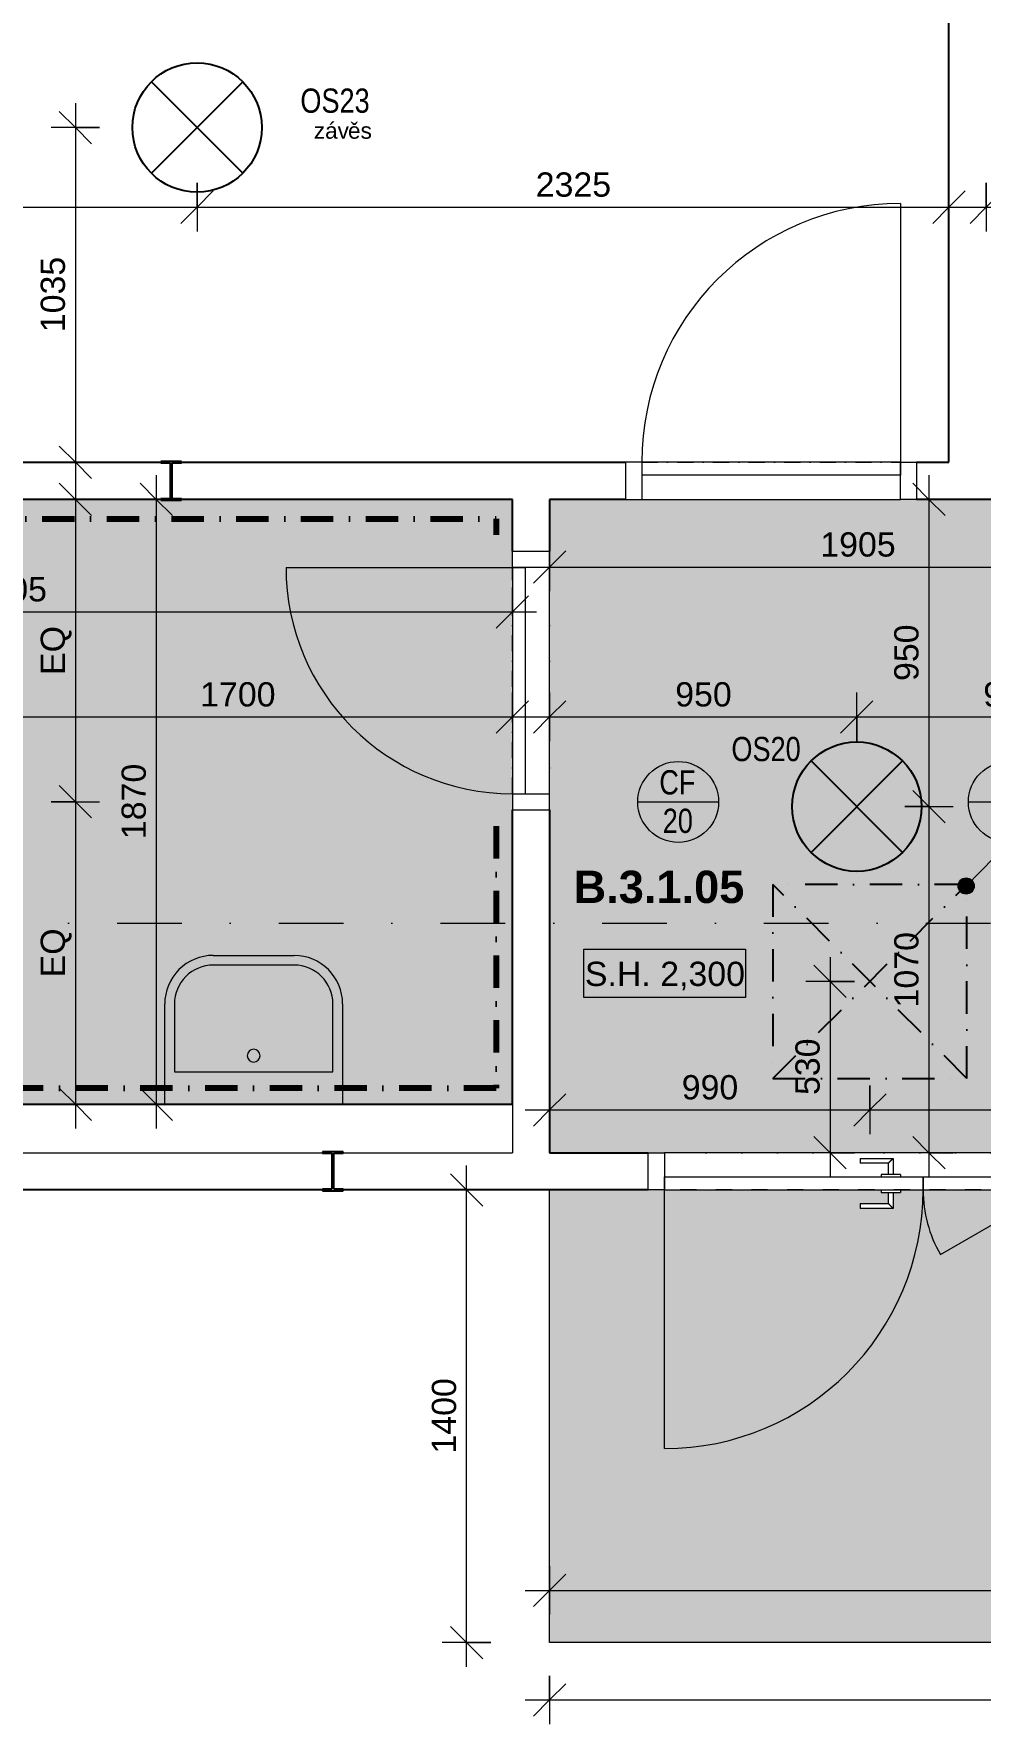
# Model space of a CAD drawing. Header units: millimetres. Extents: x -8397 to 42027, y -1655 to 57416.
# Drawn here: x -4554 to -1628, y 48326 to 53552 of the extents above; entities that cross this region are included whole.
import ezdxf

# ---------------------------------------------------------------- set-up
doc = ezdxf.new("R2010")
doc.units = ezdxf.units.MM
for name, pattern in [('HA_DashDot_10mm-S3mm', [500, 200, -150, 0, -150]), ('HA_DashDot_2_2mm-S0_6mm', [110, 50, -30, 0, -30]), ('HA_DashDot_4mm-S1mm', [200, 100, -50, 0, -50])]:
    doc.linetypes.add(name, pattern=pattern)
for name, color, linetype, lineweight in [('-UNDERLAY_P-SANR-FIXT-OTLN', 9, 'Continuous', 9), ('A-____-____-DIMS', 9, 'Continuous', 5), ('A-____-____-DIMS-50', 9, 'Continuous', 5), ('A-AREA-____-IDEN', 9, 'Continuous', 9), ('A-CLNG-____-IDEN', 9, 'Continuous', 9), ('A-CLNG-____-OTLN', 9, 'Continuous', 9), ('A-CLNG-____-PATT', 9, 'Continuous', 9), ('A-DOOR-____-MCUT', 9, 'HA_DashDot_2_2mm-S0_6mm', 9), ('A-DOOR-____-OTLN', 9, 'Continuous', 9), ('A-DOOR-FRAM-OTLN', 9, 'Continuous', 9), ('A-FLOR-____-OVHD', 9, 'HA_DashDot_4mm-S1mm', 25), ('A-GENM-____-IDEN', 9, 'Continuous', 9), ('A-GENM-____-OTLN', 9, 'Continuous', 9), ('A-WALL-____-MCUT', 9, 'Continuous', 25), ('E-LITE-EQPM-IDEN', 9, 'Continuous', 9), ('E-LITE-EQPM-OTLN', 9, 'Continuous', 9), ('G-____-____-DIMS', 9, 'Continuous', 5), ('G-____-____-TEXT', 9, 'Continuous', 5), ('I-WALL-____-MCUT', 9, 'Continuous', 25), ('S-COLS-____-MCUT', 9, 'Continuous', 25), ('S-COLS-____-OTLN', 9, 'Continuous', 9), ('S-GRID-____-OTLN', 9, 'Continuous', 5)]:
    doc.layers.add(name, color=color, linetype=linetype, lineweight=lineweight)
doc.styles.add('Arial_1', font='arial.ttf', dxfattribs={"height": 75})
doc.styles.add('Arial_2', font='arial.ttf', dxfattribs={"width": 0.8, "height": 75})
doc.styles.add('Arial_3', font='arial.ttf', dxfattribs={"height": 50})
doc.styles.add('Arial_B', font='arialbd.ttf', dxfattribs={"height": 100})
doc.dimstyles.new('Inner_Dimensions', dxfattribs={"dimscale": 304.8, "dimtxt": 76.519455, "dimasz": 0.328084, "dimexe": 0.246063, "dimexo": 0.0625, "dimgap": 0.032808, "dimtad": 1, "dimdec": 0, "dimzin": 0, "dimdsep": 46, "dimtxsty": 'Arial_1', "dimblk1": 'OBLIQUE', "dimblk2": 'OBLIQUE', "dimsah": 1, "dimcen": 0.09, "dimdle": 0.246063, "dimazin": 0, "dimtfac": 1, "dimtdec": 4, "dimtix": 1, "dimtmove": 0, "dimatfit": 3, "dimfxl": 0.246063, "dimfxlon": 1, "dimtvp": 1, "dimtolj": 1, "dimtzin": 0, "dimlwd": 9, "dimlwe": 9, "dimarcsym": 2})
doc.dimstyles.new('Inner_Dimensions_1', dxfattribs={"dimscale": 304.8, "dimtxt": 76.519455, "dimasz": 0.328084, "dimexe": 0.246063, "dimexo": 0.0625, "dimgap": 0.032808, "dimtad": 1, "dimdec": 0, "dimzin": 0, "dimdsep": 46, "dimtxsty": 'Arial_1', "dimblk1": 'OBLIQUE', "dimblk2": 'OBLIQUE', "dimsah": 1, "dimcen": 0.09, "dimdle": 0.246063, "dimazin": 0, "dimtfac": 1, "dimtdec": 4, "dimtix": 1, "dimtmove": 2, "dimatfit": 3, "dimfxl": 0.246063, "dimfxlon": 1, "dimtvp": 1, "dimtolj": 1, "dimtzin": 0, "dimlwd": 9, "dimlwe": 9, "dimarcsym": 2})

# ---------------------------------------------------------------- blocks, each defined once
blk = doc.blocks.new('ABMV_WashBasin_Generic - 550x460-1960171-DPS_B - 3NP')
at = {"layer": '-UNDERLAY_P-SANR-FIXT-OTLN', "color": 254}
for p, q in [((-150, -75), (400, -75)), ((-150, -385), (-150, -75)), ((400, -75), (400, -385)), ((-120, -175), (-120, -385)), ((370, -175), (-120, -175)), ((370, -385), (370, -175)), ((0, -505), (250, -505)), ((250, -535), (0, -535))]:
    blk.add_line(p, q, dxfattribs=at)
for centre, radius, start, end in [((125, -225), 20, 90, 270), ((125, -225), 20, 270, 90), ((0, -385), 150, 180, 270), ((0, -385), 120, 180, 270), ((250, -385), 150, 270, 0), ((250, -385), 120, 270, 0)]:
    blk.add_arc(centre, radius, start, end, dxfattribs=at)
blk = doc.blocks.new('HA_DR_Single_Swing_Solid - In_BJ_800x2100-2124336-DPS_B - 3NP')
at = {"layer": 'A-DOOR-____-MCUT'}
for p, q in [((-400, 57.5), (400, 57.5)), ((-400, -57.5), (400, -57.5))]:
    blk.add_line(p, q, dxfattribs=at)
at = {"layer": 'A-DOOR-____-OTLN', "lineweight": 5}
blk.add_line((400, 857.5), (400, 57.5), dxfattribs=at)
at = {"layer": 'A-DOOR-____-OTLN'}
for p, q in [((400, 57.5), (-400, 57.5)), ((-400, 57.5), (-400, 17.5)), ((400, 57.5), (400, 17.5)), ((400, 17.5), (-400, 17.5))]:
    blk.add_line(p, q, dxfattribs=at)
at = {"layer": 'A-DOOR-____-OTLN', "lineweight": 5}
blk.add_arc((400, 57.5), 800, 90, 180, dxfattribs=at)
at = {"layer": 'A-DOOR-FRAM-OTLN'}
for p, q in [((-450, 57.5), (-450, -57.5)), ((-400, 57.5), (-450, 57.5)), ((-400, 57.5), (-400, -57.5)), ((400, -57.5), (400, 57.5)), ((400, 57.5), (450, 57.5)), ((450, 57.5), (450, -57.5)), ((-450, -57.5), (-400, -57.5)), ((-400, -57.5), (400, -57.5)), ((450, -57.5), (400, -57.5))]:
    blk.add_line(p, q, dxfattribs=at)
blk = doc.blocks.new('HA_DR_Single_Swing_Solid - In_BJ_700x2100-2124340-DPS_B - 3NP')
at = {"layer": 'A-DOOR-____-MCUT'}
for p, q in [((-350, 57.5), (350, 57.5)), ((-350, -57.5), (350, -57.5))]:
    blk.add_line(p, q, dxfattribs=at)
at = {"layer": 'A-DOOR-____-OTLN', "lineweight": 5}
blk.add_line((350, 757.5), (350, 57.5), dxfattribs=at)
at = {"layer": 'A-DOOR-____-OTLN'}
for p, q in [((350, 57.5), (-350, 57.5)), ((-350, 57.5), (-350, 17.5)), ((350, 57.5), (350, 17.5)), ((350, 17.5), (-350, 17.5))]:
    blk.add_line(p, q, dxfattribs=at)
at = {"layer": 'A-DOOR-____-OTLN', "lineweight": 5}
blk.add_arc((350, 57.5), 700, 90, 180, dxfattribs=at)
at = {"layer": 'A-DOOR-FRAM-OTLN'}
for p, q in [((-400, 57.5), (-400, -57.5)), ((-350, 57.5), (-400, 57.5)), ((-350, 57.5), (-350, -57.5)), ((350, -57.5), (350, 57.5)), ((350, 57.5), (400, 57.5)), ((400, 57.5), (400, -57.5)), ((-400, -57.5), (-350, -57.5)), ((-350, -57.5), (350, -57.5)), ((400, -57.5), (350, -57.5))]:
    blk.add_line(p, q, dxfattribs=at)
blk = doc.blocks.new('HA_DR_Double_Swing_Solid - In_BJ_1200x2100_800-1670814-DPS_B - 3NP')
at = {"layer": 'A-DOOR-____-MCUT'}
for p, q in [((-600, 57.5), (600, 57.5)), ((-600, -57.5), (600, -57.5))]:
    blk.add_line(p, q, dxfattribs=at)
at = {"layer": 'A-DOOR-____-OTLN', "lineweight": 5}
for p, q in [((600, 857.5), (600, 57.5)), ((-253.6, 257.5), (-600, 57.5))]:
    blk.add_line(p, q, dxfattribs=at)
at = {"layer": 'A-DOOR-____-OTLN'}
for p, q in [((-107.5, 65.5), (-107.5, 115)), ((-107.5, 115), (-5, 115)), ((-5, 100), (-5, 115)), ((-200, 57.5), (-600, 57.5)), ((-600, 17.5), (-600, 57.5)), ((-200, 17.5), (-200, 57.5)), ((600, 57.5), (-200, 57.5)), ((-200, 57.5), (-200, 17.5)), ((-70, 65.5), (-130, 65.5)), ((-130, 57.5), (-130, 65.5)), ((-92.5, 100), (-92.5, 65.5)), ((-5, 100), (-92.5, 100)), ((-70, 57.5), (-70, 65.5)), ((600, 57.5), (600, 17.5)), ((-200, 17.5), (-600, 17.5)), ((600, 17.5), (-200, 17.5)), ((-130, 9.5), (-130, 17.5)), ((-130, 9.5), (-70, 9.5)), ((-107.5, -40), (-107.5, 9.5)), ((-92.5, 9.5), (-92.5, -25)), ((-70, 9.5), (-70, 17.5)), ((-5, -40), (-107.5, -40)), ((-92.5, -25), (-5, -25)), ((-5, -40), (-5, -25))]:
    blk.add_line(p, q, dxfattribs=at)
at = {"layer": 'A-DOOR-____-OTLN', "lineweight": 5}
for centre, radius, start, end in [((600, 57.5), 800, 90, 180), ((-600, 57.5), 400, 360, 30)]:
    blk.add_arc(centre, radius, start, end, dxfattribs=at)
at = {"layer": 'A-DOOR-____-OTLN'}
for points in [[(-107.5, 115), (-107.5, 115), (-107.4, 114.9), (-106.9, 114.4), (-106.5, 114), (-106.1, 113.6), (-105.6, 113.1), (-105.2, 112.7), (-104.6, 112.1), (-103.9, 111.4), (-103.3, 110.8), (-102.9, 110.4), (-102.4, 109.9), (-101.9, 109.4), (-101.5, 109), (-101, 108.5), (-100.5, 108), (-100, 107.5), (-99.5, 107), (-99, 106.5), (-98.5, 106), (-98.1, 105.6), (-97.6, 105.1), (-97.1, 104.6), (-96.7, 104.2), (-96.2, 103.7), (-95.8, 103.3), (-95.3, 102.8), (-94.8, 102.3), (-94.4, 101.9), (-93.9, 101.4), (-93.5, 101), (-93.1, 100.6), (-92.6, 100.1), (-92.5, 100), (-92.5, 100)], [(-92.5, -25), (-92.5, -25), (-92.6, -25.1), (-93.1, -25.6), (-93.5, -26), (-93.9, -26.4), (-94.4, -26.9), (-94.8, -27.3), (-95.4, -27.9), (-96.1, -28.6), (-96.7, -29.2), (-97.1, -29.6), (-97.6, -30.1), (-98.1, -30.6), (-98.5, -31), (-99, -31.5), (-99.5, -32), (-100, -32.5), (-100.5, -33), (-101, -33.5), (-101.5, -34), (-101.9, -34.4), (-102.4, -34.9), (-102.9, -35.4), (-103.3, -35.8), (-103.8, -36.3), (-104.2, -36.7), (-104.7, -37.2), (-105.2, -37.7), (-105.6, -38.1), (-106.1, -38.6), (-106.5, -39), (-106.9, -39.4), (-107.4, -39.9), (-107.5, -40), (-107.5, -40)]]:
    blk.add_open_spline(points, degree=3, knots=[0, 0, 0, 0, 0.083333, 0.125, 0.166667, 0.208333, 0.229167, 0.25, 0.291667, 0.333333, 0.354167, 0.375, 0.395833, 0.416667, 0.4375, 0.458333, 0.479167, 0.5, 0.520833, 0.541667, 0.5625, 0.583333, 0.604167, 0.625, 0.645833, 0.666667, 0.6875, 0.708333, 0.75, 0.770833, 0.791667, 0.833333, 0.875, 0.916667, 1, 1, 1, 1], dxfattribs=at)
at = {"layer": 'A-DOOR-FRAM-OTLN'}
for p, q in [((-650, 57.5), (-650, -57.5)), ((-600, 57.5), (-650, 57.5)), ((-600, 57.5), (-600, -57.5)), ((600, -57.5), (600, 57.5)), ((600, 57.5), (650, 57.5)), ((650, 57.5), (650, -57.5)), ((-650, -57.5), (-600, -57.5)), ((-600, -57.5), (600, -57.5)), ((650, -57.5), (600, -57.5))]:
    blk.add_line(p, q, dxfattribs=at)
blk = doc.blocks.new('HA_LF_GenericSymbol - OS23_pokoje-1609971-DPS_B - 3NP')
at = {"layer": 'E-LITE-EQPM-OTLN', "color": 11, "lineweight": 25}
for p, q in [((141.4, 141.4), (-141.4, -141.4)), ((-141.4, 141.4), (141.4, -141.4))]:
    blk.add_line(p, q, dxfattribs=at)
blk.add_circle((0, 0), 200, dxfattribs=at)
blk = doc.blocks.new('HA_LF_GenericSymbol - OS20_chodby-1994326-DPS_B - 3NP')
at = {"layer": 'E-LITE-EQPM-OTLN', "color": 11, "lineweight": 25}
for p, q in [((141.4, 141.4), (-141.4, -141.4)), ((-141.4, 141.4), (141.4, -141.4))]:
    blk.add_line(p, q, dxfattribs=at)
blk.add_circle((0, 0), 200, dxfattribs=at)
blk = doc.blocks.new('HA_GM_Tiling_LineBased - Generic Tiles-1701012-DPS_B - 3NP')
at = {"layer": 'A-GENM-____-OTLN', "linetype": 'HA_DashDot_4mm-S1mm', "lineweight": 80}
blk.add_line((50, -50), (860, -50), dxfattribs=at)
blk = doc.blocks.new('HA_GM_Tiling_LineBased - Generic Tiles-1704425-DPS_B - 3NP')
at = {"layer": 'A-GENM-____-OTLN', "linetype": 'HA_DashDot_4mm-S1mm', "lineweight": 80}
blk.add_line((50, -50), (2405, -50), dxfattribs=at)
blk = doc.blocks.new('HA_GM_Tiling_LineBased - Generic Tiles-1704434-DPS_B - 3NP')
at = {"layer": 'A-GENM-____-OTLN', "linetype": 'HA_DashDot_4mm-S1mm', "lineweight": 80}
blk.add_line((50, -50), (3255, -50), dxfattribs=at)
blk = doc.blocks.new('HA_GM_Tiling_LineBased - Generic Tiles-1704436-DPS_B - 3NP')
at = {"layer": 'A-GENM-____-OTLN', "linetype": 'HA_DashDot_4mm-S1mm', "lineweight": 80}
blk.add_line((50, -50), (100, -50), dxfattribs=at)
blk = doc.blocks.new('HA_sCO_I_Parallel - IPE 120-1876395-DPS_B - 3NP')
at = {"layer": 'S-COLS-____-MCUT'}
for p, q in [((32, 60), (-32, 60)), ((-32, 60), (-32, 55.6)), ((-32, 55.6), (-3.15, 55.6)), ((-3.15, 55.6), (-3.15, -55.6)), ((3.15, 55.6), (32, 55.6)), ((3.15, -55.6), (3.15, 55.6)), ((32, 55.6), (32, 60)), ((-32, -55.6), (-32, -60)), ((-3.15, -55.6), (-32, -55.6)), ((-32, -60), (32, -60)), ((32, -55.6), (3.15, -55.6)), ((32, -60), (32, -55.6))]:
    blk.add_line(p, q, dxfattribs=at)
blk = doc.blocks.new('HA_sCO_I_Parallel - IPE 120-2045978-DPS_B - 3NP')
at = {"layer": 'S-COLS-____-MCUT'}
for p, q in [((32, 60), (-32, 60)), ((-32, 60), (-32, 55.6)), ((-32, 55.6), (-3.15, 55.6)), ((-3.15, 55.6), (-3.15, -55.6)), ((3.15, 55.6), (32, 55.6)), ((3.15, -55.6), (3.15, 55.6)), ((32, 55.6), (32, 60)), ((-32, -55.6), (-32, -60)), ((-3.15, -55.6), (-32, -55.6)), ((-32, -60), (32, -60)), ((32, -55.6), (3.15, -55.6)), ((32, -60), (32, -55.6))]:
    blk.add_line(p, q, dxfattribs=at)
blk = doc.blocks.new('DIMBLOCK1-DPS_B - 3NP')
at = {"layer": 'A-____-____-DIMS-50', "lineweight": 9}
for p, q in [((-4425.5, 52187.7), (-4425.5, 51177.7)), ((-4350.5, 52112.7), (-4500.5, 52112.7)), ((-4425.5, 52112.7), (-4475.5, 52162.7)), ((-4425.5, 52112.7), (-4375.5, 52062.7)), ((-4425.5, 52112.7), (-4350.5, 52112.7)), ((-4425.5, 51177.7), (-4475.5, 51227.7)), ((-4500.5, 51177.7), (-4350.5, 51177.7)), ((-4425.5, 51177.7), (-4500.5, 51177.7)), ((-4425.5, 51177.7), (-4375.5, 51127.7))]:
    blk.add_line(p, q, dxfattribs=at)
at = {"layer": 'A-____-____-DIMS-50', "color": 0, "lineweight": 9, "insert": (-4532.8, 51569.9), "char_height": 75, "width": 180.821, "attachment_point": 1, "rotation": 90, "line_spacing_factor": 0.941778, "style": 'Arial_1'}
blk.add_mtext('EQ', dxfattribs=at)
blk = doc.blocks.new('_Oblique')
at = {"color": 0, "linetype": 'ByBlock', "lineweight": -2}
blk.add_line((-0.5, -0.5), (0.5, 0.5), dxfattribs=at)
blk = doc.blocks.new('DIMBLOCK2-DPS_B - 3NP')
at = {"layer": 'A-____-____-DIMS-50', "lineweight": 9}
for p, q in [((-4425.5, 51177.7), (-4475.5, 51227.7)), ((-4500.5, 51177.7), (-4350.5, 51177.7)), ((-4425.5, 51177.7), (-4500.5, 51177.7)), ((-4425.5, 51177.7), (-4425.5, 50167.7)), ((-4425.5, 51177.7), (-4375.5, 51127.7)), ((-4425.5, 50242.7), (-4475.5, 50292.7)), ((-4350.5, 50242.7), (-4500.5, 50242.7)), ((-4425.5, 50242.7), (-4375.5, 50192.7)), ((-4425.5, 50242.7), (-4350.5, 50242.7))]:
    blk.add_line(p, q, dxfattribs=at)
at = {"layer": 'A-____-____-DIMS-50', "color": 0, "lineweight": 9, "insert": (-4532.8, 50634.9), "char_height": 75, "width": 180.821, "attachment_point": 1, "rotation": 90, "line_spacing_factor": 0.941778, "style": 'Arial_1'}
blk.add_mtext('EQ', dxfattribs=at)
blk = doc.blocks.new('DIMBLOCK4-DPS_B - 3NP')
at = {"layer": 'A-____-____-DIMS-50', "lineweight": 9}
for p, q in [((-4774.3, 51365.2), (-4774.3, 51515.2)), ((-4774.3, 51440.2), (-4724.3, 51490.2)), ((-3074.3, 51515.2), (-3074.3, 51365.2)), ((-3074.3, 51440.2), (-3074.3, 51515.2)), ((-3074.3, 51440.2), (-3024.3, 51490.2)), ((-4774.3, 51440.2), (-4824.3, 51390.2)), ((-4774.3, 51440.2), (-2999.3, 51440.2)), ((-4774.3, 51440.2), (-4774.3, 51365.2)), ((-3074.3, 51440.2), (-3124.3, 51390.2))]:
    blk.add_line(p, q, dxfattribs=at)
at = {"layer": 'A-____-____-DIMS-50', "color": 0, "lineweight": 9, "insert": (-4039.7, 51547.5), "char_height": 75, "width": 276.883, "attachment_point": 1, "line_spacing_factor": 0.941778, "style": 'Arial_1'}
blk.add_mtext('1700', dxfattribs=at)
blk = doc.blocks.new('DIMBLOCK5-DPS_B - 3NP')
at = {"layer": 'A-____-____-DIMS-50', "lineweight": 9}
for p, q in [((-2959.3, 51515.2), (-2959.3, 51365.2)), ((-2959.3, 51440.2), (-2959.3, 51515.2)), ((-2959.3, 51440.2), (-2909.3, 51490.2)), ((-2009.3, 51365.2), (-2009.3, 51515.2)), ((-2009.3, 51440.2), (-1959.3, 51490.2)), ((-3034.3, 51440.2), (-2009.3, 51440.2)), ((-2959.3, 51440.2), (-3009.3, 51390.2)), ((-2009.3, 51440.2), (-2059.3, 51390.2)), ((-2009.3, 51440.2), (-2009.3, 51365.2))]:
    blk.add_line(p, q, dxfattribs=at)
at = {"layer": 'A-____-____-DIMS-50', "color": 0, "lineweight": 9, "insert": (-2570.8, 51547.5), "char_height": 75, "width": 207.662, "attachment_point": 1, "line_spacing_factor": 0.941778, "style": 'Arial_1'}
blk.add_mtext('950', dxfattribs=at)
blk = doc.blocks.new('DIMBLOCK6-DPS_B - 3NP')
at = {"layer": 'A-____-____-DIMS-50', "lineweight": 9}
for p, q in [((-2009.3, 51365.2), (-2009.3, 51515.2)), ((-2009.3, 51440.2), (-1959.3, 51490.2)), ((-1054.3, 51515.2), (-1054.3, 51365.2)), ((-1054.3, 51440.2), (-1054.3, 51515.2)), ((-1054.3, 51440.2), (-1004.3, 51490.2)), ((-2009.3, 51440.2), (-2059.3, 51390.2)), ((-2009.3, 51440.2), (-979.3, 51440.2)), ((-2009.3, 51440.2), (-2009.3, 51365.2)), ((-1054.3, 51440.2), (-1104.3, 51390.2))]:
    blk.add_line(p, q, dxfattribs=at)
at = {"layer": 'A-____-____-DIMS-50', "color": 0, "lineweight": 9, "insert": (-1618.3, 51547.5), "char_height": 75, "width": 207.662, "attachment_point": 1, "line_spacing_factor": 0.941778, "style": 'Arial_1'}
blk.add_mtext('955', dxfattribs=at)
blk = doc.blocks.new('DIMBLOCK7-DPS_B - 3NP')
at = {"layer": 'A-____-____-DIMS-50', "lineweight": 9}
for p, q in [((-1786.3, 52187.7), (-1786.3, 51162.7)), ((-1711.3, 52112.7), (-1861.3, 52112.7)), ((-1786.3, 52112.7), (-1836.3, 52162.7)), ((-1786.3, 52112.7), (-1736.3, 52062.7)), ((-1786.3, 52112.7), (-1711.3, 52112.7)), ((-1786.3, 51162.7), (-1836.3, 51212.7)), ((-1861.3, 51162.7), (-1711.3, 51162.7)), ((-1786.3, 51162.7), (-1861.3, 51162.7)), ((-1786.3, 51162.7), (-1736.3, 51112.7))]:
    blk.add_line(p, q, dxfattribs=at)
at = {"layer": 'A-____-____-DIMS-50', "color": 0, "lineweight": 9, "insert": (-1893.6, 51551.2), "char_height": 75, "width": 207.662, "attachment_point": 1, "rotation": 90, "line_spacing_factor": 0.941778, "style": 'Arial_1'}
blk.add_mtext('950', dxfattribs=at)
blk = doc.blocks.new('DIMBLOCK8-DPS_B - 3NP')
at = {"layer": 'A-____-____-DIMS-50', "lineweight": 9}
for p, q in [((-1786.3, 51162.7), (-1836.3, 51212.7)), ((-1861.3, 51162.7), (-1711.3, 51162.7)), ((-1786.3, 51162.7), (-1861.3, 51162.7)), ((-1786.3, 51162.7), (-1786.3, 50017.7)), ((-1786.3, 51162.7), (-1736.3, 51112.7)), ((-1786.3, 50092.7), (-1836.3, 50142.7)), ((-1711.3, 50092.7), (-1861.3, 50092.7)), ((-1786.3, 50092.7), (-1736.3, 50042.7)), ((-1786.3, 50092.7), (-1711.3, 50092.7))]:
    blk.add_line(p, q, dxfattribs=at)
at = {"layer": 'A-____-____-DIMS-50', "color": 0, "lineweight": 9, "insert": (-1893.6, 50541.9), "char_height": 75, "width": 276.883, "attachment_point": 1, "rotation": 90, "line_spacing_factor": 0.941778, "style": 'Arial_1'}
blk.add_mtext('1070', dxfattribs=at)
blk = doc.blocks.new('DIMBLOCK49-DPS_B - 3NP')
at = {"layer": 'A-____-____-DIMS-50', "lineweight": 9}
for p, q in [((-6379.3, 53091.4), (-6379.3, 52941.4)), ((-6379.3, 53016.4), (-6379.3, 53091.4)), ((-6379.3, 53016.4), (-6329.3, 53066.4)), ((-4049.3, 53091.4), (-4049.3, 52941.4)), ((-4049.3, 53016.4), (-4049.3, 53091.4)), ((-4049.3, 53016.4), (-3999.3, 53066.4)), ((-6454.3, 53016.4), (-4049.3, 53016.4)), ((-6379.3, 53016.4), (-6429.3, 52966.4)), ((-4049.3, 53016.4), (-4099.3, 52966.4))]:
    blk.add_line(p, q, dxfattribs=at)
at = {"layer": 'A-____-____-DIMS-50', "color": 0, "lineweight": 9, "insert": (-5329.7, 53123.8), "char_height": 75, "width": 276.883, "attachment_point": 1, "line_spacing_factor": 0.941778, "style": 'Arial_1'}
blk.add_mtext('2330', dxfattribs=at)
blk = doc.blocks.new('DIMBLOCK50-DPS_B - 3NP')
at = {"layer": 'A-____-____-DIMS-50', "lineweight": 9}
for p, q in [((-4049.3, 53091.4), (-4049.3, 52941.4)), ((-4049.3, 53016.4), (-4049.3, 53091.4)), ((-4049.3, 53016.4), (-3999.3, 53066.4)), ((-1724.3, 53091.4), (-1724.3, 52941.4)), ((-1724.3, 53016.4), (-1724.3, 53091.4)), ((-1724.3, 53016.4), (-1674.3, 53066.4)), ((-4049.3, 53016.4), (-4099.3, 52966.4)), ((-4049.3, 53016.4), (-1649.3, 53016.4)), ((-1724.3, 53016.4), (-1774.3, 52966.4))]:
    blk.add_line(p, q, dxfattribs=at)
at = {"layer": 'A-____-____-DIMS-50', "color": 0, "lineweight": 9, "insert": (-3002.2, 53123.8), "char_height": 75, "width": 276.883, "attachment_point": 1, "line_spacing_factor": 0.941778, "style": 'Arial_1'}
blk.add_mtext('2325', dxfattribs=at)
blk = doc.blocks.new('DIMBLOCK51-DPS_B - 3NP')
at = {"layer": 'A-____-____-DIMS-50', "lineweight": 9}
for p, q in [((-1609.3, 53091.4), (-1609.3, 52941.4)), ((-1609.3, 53016.4), (-1609.3, 53091.4)), ((-1609.3, 53016.4), (-1559.3, 53066.4)), ((670.7, 53091.4), (670.7, 52941.4)), ((670.7, 53016.4), (670.7, 53091.4)), ((670.7, 53016.4), (720.7, 53066.4)), ((-1684.3, 53016.4), (670.7, 53016.4)), ((-1609.3, 53016.4), (-1659.3, 52966.4)), ((670.7, 53016.4), (620.7, 52966.4))]:
    blk.add_line(p, q, dxfattribs=at)
at = {"layer": 'A-____-____-DIMS-50', "color": 0, "lineweight": 9, "insert": (-584.7, 53123.8), "char_height": 75, "width": 276.883, "attachment_point": 1, "line_spacing_factor": 0.941778, "style": 'Arial_1'}
blk.add_mtext('2280', dxfattribs=at)
blk = doc.blocks.new('DIMBLOCK54-DPS_B - 3NP')
at = {"layer": 'A-____-____-DIMS-50', "lineweight": 9}
for p, q in [((-4425.5, 53337.7), (-4425.5, 52152.7)), ((-4350.5, 53262.7), (-4500.5, 53262.7)), ((-4425.5, 53262.7), (-4475.5, 53312.7)), ((-4425.5, 53262.7), (-4375.5, 53212.7)), ((-4425.5, 53262.7), (-4350.5, 53262.7)), ((-4425.5, 52227.7), (-4475.5, 52277.7)), ((-4350.5, 52227.7), (-4500.5, 52227.7)), ((-4425.5, 52227.7), (-4375.5, 52177.7)), ((-4425.5, 52227.7), (-4350.5, 52227.7))]:
    blk.add_line(p, q, dxfattribs=at)
at = {"layer": 'A-____-____-DIMS-50', "color": 0, "lineweight": 9, "insert": (-4532.8, 52629.9), "char_height": 75, "width": 276.883, "attachment_point": 1, "rotation": 90, "line_spacing_factor": 0.941778, "style": 'Arial_1'}
blk.add_mtext('1035', dxfattribs=at)
blk = doc.blocks.new('Spot Elevations - Generic-448778-DPS_B - 3NP')
at = {"layer": 'G-____-____-DIMS', "lineweight": 9}
for p, q in [((-5, 0), (-5, 3)), ((-5, 3), (5, 3)), ((5, 3), (5, 0)), ((5, 0), (-5, 0))]:
    blk.add_line(p, q, dxfattribs=at)
blk = doc.blocks.new('HA_Tag_Ceiling - Group _ Type Mark-1728985-DPS_B - 3NP')
at = {"layer": 'A-CLNG-____-IDEN'}
blk.add_line((-2.5, 0), (2.5, 0), dxfattribs=at)
blk.add_circle((0, 0), 2.5, dxfattribs=at)
blk = doc.blocks.new('DIMBLOCK70-DPS_B - 3NP')
at = {"layer": 'A-____-____-DIMS-50', "lineweight": 9}
for p, q in [((-2959.3, 50300.2), (-2959.3, 50150.2)), ((-2959.3, 50225.2), (-2959.3, 50300.2)), ((-1969, 50300.2), (-1969, 50150.2)), ((-1969, 50225.2), (-1969, 50300.2)), ((-2959.3, 50225.2), (-2909.3, 50275.2)), ((-1969, 50225.2), (-1919, 50275.2)), ((-3034.3, 50225.2), (-1969, 50225.2)), ((-2959.3, 50225.2), (-3009.3, 50175.2)), ((-1969, 50225.2), (-2019, 50175.2))]:
    blk.add_line(p, q, dxfattribs=at)
at = {"layer": 'A-____-____-DIMS-50', "color": 0, "lineweight": 9, "insert": (-2550.7, 50332.6), "char_height": 75, "width": 207.662, "attachment_point": 1, "line_spacing_factor": 0.941778, "style": 'Arial_1'}
blk.add_mtext('990', dxfattribs=at)
blk = doc.blocks.new('DIMBLOCK71-DPS_B - 3NP')
at = {"layer": 'A-____-____-DIMS-50', "lineweight": 9}
for p, q in [((-1969, 50300.2), (-1969, 50150.2)), ((-1969, 50225.2), (-1969, 50300.2)), ((-1054.3, 50300.2), (-1054.3, 50150.2)), ((-1054.3, 50225.2), (-1054.3, 50300.2)), ((-1969, 50225.2), (-1919, 50275.2)), ((-1054.3, 50225.2), (-1004.3, 50275.2)), ((-1969, 50225.2), (-2019, 50175.2)), ((-1969, 50225.2), (-979.3, 50225.2)), ((-1054.3, 50225.2), (-1104.3, 50175.2))]:
    blk.add_line(p, q, dxfattribs=at)
at = {"layer": 'A-____-____-DIMS-50', "color": 0, "lineweight": 9, "insert": (-1598.2, 50332.6), "char_height": 75, "width": 207.662, "attachment_point": 1, "line_spacing_factor": 0.941778, "style": 'Arial_1'}
blk.add_mtext('915', dxfattribs=at)
blk = doc.blocks.new('DIMBLOCK72-DPS_B - 3NP')
at = {"layer": 'A-____-____-DIMS-50', "lineweight": 9}
for p, q in [((-2091.9, 50622.5), (-2141.9, 50672.5)), ((-2091.9, 50697.5), (-2091.9, 50017.7)), ((-2016.9, 50622.5), (-2166.9, 50622.5)), ((-2091.9, 50622.5), (-2041.9, 50572.5)), ((-2091.9, 50622.5), (-2016.9, 50622.5)), ((-2091.9, 50092.7), (-2141.9, 50142.7)), ((-2016.9, 50092.7), (-2166.9, 50092.7)), ((-2091.9, 50092.7), (-2041.9, 50042.7)), ((-2091.9, 50092.7), (-2016.9, 50092.7))]:
    blk.add_line(p, q, dxfattribs=at)
at = {"layer": 'A-____-____-DIMS-50', "color": 0, "lineweight": 9, "insert": (-2199.3, 50271.1), "char_height": 75, "width": 207.662, "attachment_point": 1, "rotation": 90, "line_spacing_factor": 0.941778, "style": 'Arial_1'}
blk.add_mtext('530', dxfattribs=at)
blk = doc.blocks.new('HA_TAG_GM_Products - Generic-588599-DPS_B - 3NP')
at = {"layer": 'A-GENM-____-IDEN'}
blk.add_line((-2.5, 0), (2.5, 0), dxfattribs=at)
blk.add_circle((0, 0), 2.5, dxfattribs=at)
blk = doc.blocks.new('DIMBLOCK100-DPS_B - 3NP')
at = {"layer": 'A-____-____-DIMS-50', "lineweight": 9}
for p, q in [((-3216.1, 49977.7), (-3266.1, 50027.7)), ((-3216.1, 48502.7), (-3216.1, 50052.7)), ((-3141.1, 49977.7), (-3291.1, 49977.7)), ((-3216.1, 49977.7), (-3166.1, 49927.7)), ((-3216.1, 49977.7), (-3141.1, 49977.7)), ((-3216.1, 48577.7), (-3266.1, 48627.7)), ((-3141.1, 48577.7), (-3291.1, 48577.7)), ((-3216.1, 48577.7), (-3166.1, 48527.7)), ((-3216.1, 48577.7), (-3141.1, 48577.7))]:
    blk.add_line(p, q, dxfattribs=at)
at = {"layer": 'A-____-____-DIMS-50', "color": 0, "lineweight": 9, "insert": (-3323.4, 49162.4), "char_height": 75, "width": 276.883, "attachment_point": 1, "rotation": 90, "line_spacing_factor": 0.941778, "style": 'Arial_1'}
blk.add_mtext('1400', dxfattribs=at)
blk = doc.blocks.new('DIMBLOCK101-DPS_B - 3NP')
at = {"layer": 'A-____-____-DIMS-50', "lineweight": 9}
for p, q in [((-2959.3, 48475.6), (-2959.3, 48325.6)), ((-2959.3, 48400.6), (-2959.3, 48475.6)), ((895.7, 48475.6), (895.7, 48325.6)), ((895.7, 48400.6), (895.7, 48475.6)), ((-2959.3, 48400.6), (-2909.3, 48450.6)), ((895.7, 48400.6), (945.7, 48450.6)), ((-3034.3, 48400.6), (970.7, 48400.6)), ((-2959.3, 48400.6), (-3009.3, 48350.6)), ((895.7, 48400.6), (845.7, 48350.6))]:
    blk.add_line(p, q, dxfattribs=at)
at = {"layer": 'A-____-____-DIMS-50', "color": 0, "lineweight": 9, "insert": (-1147.2, 48507.9), "char_height": 75, "width": 276.883, "attachment_point": 1, "line_spacing_factor": 0.941778, "style": 'Arial_1'}
blk.add_mtext('3855', dxfattribs=at)
blk = doc.blocks.new('DIMBLOCK102-DPS_B - 3NP')
at = {"layer": 'A-____-____-DIMS-50', "lineweight": 9}
for p, q in [((-2959.3, 48814.3), (-2959.3, 48664.3)), ((-2959.3, 48739.3), (-2959.3, 48814.3)), ((-2959.3, 48739.3), (-2909.3, 48789.3)), ((1845.7, 48814.3), (1845.7, 48664.3)), ((1845.7, 48739.3), (1845.7, 48814.3)), ((1845.7, 48739.3), (1895.7, 48789.3)), ((-3034.3, 48739.3), (1920.7, 48739.3)), ((-2959.3, 48739.3), (-3009.3, 48689.3)), ((1845.7, 48739.3), (1795.7, 48689.3))]:
    blk.add_line(p, q, dxfattribs=at)
at = {"layer": 'A-____-____-DIMS-50', "color": 0, "lineweight": 9, "insert": (-672.2, 48846.6), "char_height": 75, "width": 276.883, "attachment_point": 1, "line_spacing_factor": 0.941778, "style": 'Arial_1'}
blk.add_mtext('4805', dxfattribs=at)
blk = doc.blocks.new('DIMBLOCK108-DPS_B - 3NP')
at = {"layer": 'A-____-____-DIMS-50', "lineweight": 9}
for p, q in [((-4175.5, 52187.7), (-4175.5, 50167.7)), ((-4100.5, 52112.7), (-4250.5, 52112.7)), ((-4175.5, 52112.7), (-4225.5, 52162.7)), ((-4175.5, 52112.7), (-4125.5, 52062.7)), ((-4175.5, 52112.7), (-4100.5, 52112.7)), ((-4175.5, 50242.7), (-4225.5, 50292.7)), ((-4100.5, 50242.7), (-4250.5, 50242.7)), ((-4175.5, 50242.7), (-4125.5, 50192.7)), ((-4175.5, 50242.7), (-4100.5, 50242.7))]:
    blk.add_line(p, q, dxfattribs=at)
at = {"layer": 'A-____-____-DIMS-50', "color": 0, "lineweight": 9, "insert": (-4282.8, 51062.4), "char_height": 75, "width": 276.883, "attachment_point": 1, "rotation": 90, "line_spacing_factor": 0.941778, "style": 'Arial_1'}
blk.add_mtext('1870', dxfattribs=at)
blk = doc.blocks.new('DIMBLOCK109-DPS_B - 3NP')
at = {"layer": 'A-____-____-DIMS-50', "lineweight": 9}
for p, q in [((-6379.3, 51840.1), (-6379.3, 51690.1)), ((-6379.3, 51765.1), (-6379.3, 51840.1)), ((-6379.3, 51765.1), (-6329.3, 51815.1)), ((-3074.3, 51840.1), (-3074.3, 51690.1)), ((-3074.3, 51765.1), (-3074.3, 51840.1)), ((-3074.3, 51765.1), (-3024.3, 51815.1)), ((-6454.3, 51765.1), (-2999.3, 51765.1)), ((-6379.3, 51765.1), (-6429.3, 51715.1)), ((-3074.3, 51765.1), (-3124.3, 51715.1))]:
    blk.add_line(p, q, dxfattribs=at)
at = {"layer": 'A-____-____-DIMS-50', "color": 0, "lineweight": 9, "insert": (-4746.6, 51872.4), "char_height": 75, "width": 276.883, "attachment_point": 1, "line_spacing_factor": 0.941778, "style": 'Arial_1'}
blk.add_mtext('3305', dxfattribs=at)
blk = doc.blocks.new('DIMBLOCK111-DPS_B - 3NP')
at = {"layer": 'A-____-____-DIMS-50', "lineweight": 9}
for p, q in [((-2959.3, 51978.6), (-2959.3, 51828.6)), ((-2959.3, 51903.6), (-2959.3, 51978.6)), ((-1054.3, 51978.6), (-1054.3, 51828.6)), ((-1054.3, 51903.6), (-1054.3, 51978.6)), ((-3034.3, 51903.6), (-979.3, 51903.6)), ((-2959.3, 51903.6), (-3009.3, 51853.6)), ((-2959.3, 51903.6), (-2909.3, 51953.6)), ((-1054.3, 51903.6), (-1104.3, 51853.6)), ((-1054.3, 51903.6), (-1004.3, 51953.6))]:
    blk.add_line(p, q, dxfattribs=at)
at = {"layer": 'A-____-____-DIMS-50', "color": 0, "lineweight": 9, "insert": (-2122.2, 52011), "char_height": 75, "width": 276.883, "attachment_point": 1, "line_spacing_factor": 0.941778, "style": 'Arial_1'}
blk.add_mtext('1905', dxfattribs=at)

msp = doc.modelspace()

# ---------------------------------------------------------------- hatches: boundary and pattern name
at = {"layer": 'A-CLNG-____-PATT'}
for points in [[(-5529.3, 50242.7), (-3074.3, 50242.7), (-3074.3, 52112.7), (-4097.3, 52112.7), (-4097.3, 52110.2), (-4161.3, 52110.2), (-4161.3, 52112.7), (-6379.3, 52112.7), (-6379.3, 50367.7), (-5529.3, 50367.7), (-5529.3, 50252.7)], [(-2959.3, 50092.7), (-1161.3, 50092.7), (-1161.3, 50095.2), (-1097.3, 50095.2), (-1097.3, 50092.7), (-1054.3, 50092.7), (-1054.3, 52112.7), (-1097.3, 52112.7), (-1097.3, 52110.2), (-1161.3, 52110.2), (-1161.3, 52112.7), (-2959.3, 52112.7), (-2959.3, 50241.3)], [(1845.7, 48577.7), (1845.7, 49147.7), (1837.7, 49147.7), (1837.7, 49170.2), (1788.2, 49170.5), (1788.4, 49272.7), (1803.2, 49272.7), (1803.2, 49185.2), (1837.7, 49185.7), (1837.7, 49207.7), (1845.7, 49207.7), (1845.7, 50677.7), (165.7, 50677.7), (165.7, 49977.7), (-1097.3, 49977.7), (-1097.3, 49975.2), (-1161.3, 49975.2), (-1161.3, 49977.7), (-1874.3, 49977.7), (-1874.3, 49969.7), (-1896.8, 49969.7), (-1897.1, 49920.2), (-1999.3, 49920.5), (-1999.3, 49935.2), (-1911.8, 49935.2), (-1911.8, 49969.7), (-1934.3, 49969.7), (-1934.3, 49977.7), (-2959.3, 49977.7), (-2959.3, 48577.7), (1408.2, 48577.7)]]:
    msp.add_hatch(color=256, dxfattribs=at).paths.add_polyline_path(points)
at = {"layer": 'A-GENM-____-IDEN'}
h = msp.add_hatch(color=256, dxfattribs=at)
edge = h.paths.add_edge_path()
edge.add_arc((-1671.3, 50917.3), 25, 0, 360)

# ---------------------------------------------------------------- linework, layer by layer
at = {"layer": 'A-CLNG-____-OTLN'}
for p, q in [((-2959.3, 48577.7), (-2959.3, 49977.7)), ((895.7, 48577.7), (-2959.3, 48577.7))]:
    msp.add_line(p, q, dxfattribs=at)
at = {"layer": 'A-FLOR-____-OVHD'}
for p, q in [((-1669, 50922.5), (-2269, 50922.5)), ((-2269, 50922.5), (-2269, 50322.5)), ((-1669, 50322.5), (-2269, 50922.5)), ((-2269, 50322.5), (-1669, 50922.5)), ((-1669, 50322.5), (-1669, 50922.5)), ((-2269, 50322.5), (-1669, 50322.5))]:
    msp.add_line(p, q, dxfattribs=at)
at = {"layer": 'A-GENM-____-IDEN'}
msp.add_line((-1671.3, 50917.3), (-1539.2, 51052.3), dxfattribs=at)
msp.add_circle((-1671.3, 50917.3), 25, dxfattribs=at)
at = {"layer": 'A-WALL-____-MCUT', "lineweight": 9}
for p, q in [((-3074.3, 50242.7), (-3074.3, 50092.7)), ((-5529.3, 50092.7), (-3661.3, 50092.7)), ((-3597.3, 50092.7), (-3074.3, 50092.7))]:
    msp.add_line(p, q, dxfattribs=at)
at = {"layer": 'I-WALL-____-MCUT'}
for p, q in [((-1724.3, 52227.7), (-1724.3, 55485.2)), ((-6379.3, 52227.7), (-4161.3, 52227.7)), ((-4097.3, 52227.7), (-2724.3, 52227.7)), ((-1824.3, 52227.7), (-1724.3, 52227.7)), ((-4161.3, 52112.7), (-6379.3, 52112.7)), ((-3074.3, 52112.7), (-4097.3, 52112.7)), ((-3074.3, 51952.7), (-3074.3, 52112.7)), ((-2959.3, 52112.7), (-2959.3, 51952.7)), ((-2724.3, 52112.7), (-2959.3, 52112.7)), ((-1161.3, 52112.7), (-1824.3, 52112.7)), ((-3074.3, 50242.7), (-3074.3, 51152.7)), ((-2959.3, 51152.7), (-2959.3, 50092.7)), ((-5529.3, 50242.7), (-3074.3, 50242.7)), ((-2959.3, 50092.7), (-2654.3, 50092.7)), ((-3661.3, 49977.7), (-5529.3, 49977.7)), ((-2654.3, 49977.7), (-3597.3, 49977.7))]:
    msp.add_line(p, q, dxfattribs=at)
at = {"layer": 'S-GRID-____-OTLN', "linetype": 'HA_DashDot_10mm-S3mm', "lineweight": 9}
msp.add_line((-6797.3, 50802.7), (21259.2, 50802.7), dxfattribs=at)

# ---------------------------------------------------------------- block references
at = {"layer": '-UNDERLAY_P-SANR-FIXT-OTLN', "color": 254, "rotation": 180}
msp.add_blockref('ABMV_WashBasin_Generic - 550x460-1960171-DPS_B - 3NP', (-3749.3, 50167.7), dxfattribs=at)
at = {"layer": 'A-CLNG-____-IDEN', "xscale": 49.99999999999998, "yscale": 49.99999999999998, "zscale": 49.99999999999998}
msp.add_blockref('HA_Tag_Ceiling - Group _ Type Mark-1728985-DPS_B - 3NP', (-2561.6, 51177.3), dxfattribs=at)
at = {"layer": 'A-DOOR-____-OTLN'}
msp.add_blockref('HA_DR_Single_Swing_Solid - In_BJ_800x2100-2124336-DPS_B - 3NP', (-2274.3, 52170.2), dxfattribs=at)
for name, p, rotation in [('HA_DR_Single_Swing_Solid - In_BJ_700x2100-2124340-DPS_B - 3NP', (-3016.8, 51552.7), 89.9999999999998), ('HA_DR_Double_Swing_Solid - In_BJ_1200x2100_800-1670814-DPS_B - 3NP', (-2004.3, 50035.2), 180)]:
    msp.add_blockref(name, p, dxfattribs=dict(at, rotation=rotation))
at = {"layer": 'A-GENM-____-IDEN', "xscale": 49.99999999999998, "yscale": 49.99999999999998, "zscale": 49.99999999999998}
msp.add_blockref('HA_TAG_GM_Products - Generic-588599-DPS_B - 3NP', (-1539.2, 51177.3), dxfattribs=at)
at = {"layer": 'A-GENM-____-OTLN', "linetype": 'HA_DashDot_4mm-S1mm', "lineweight": 80}
msp.add_blockref('HA_GM_Tiling_LineBased - Generic Tiles-1704434-DPS_B - 3NP', (-6379.3, 52102.7), dxfattribs=at)
for name, p, rotation in [('HA_GM_Tiling_LineBased - Generic Tiles-1704436-DPS_B - 3NP', (-3074.3, 52102.7), 270), ('HA_GM_Tiling_LineBased - Generic Tiles-1701012-DPS_B - 3NP', (-3074.3, 51152.7), 269.9999999999999), ('HA_GM_Tiling_LineBased - Generic Tiles-1704425-DPS_B - 3NP', (-3074.3, 50242.7), 180)]:
    msp.add_blockref(name, p, dxfattribs=dict(at, rotation=rotation))
at = {"layer": 'E-LITE-EQPM-OTLN', "color": 11, "lineweight": 25}
for name, p in [('HA_LF_GenericSymbol - OS23_pokoje-1609971-DPS_B - 3NP', (-4049.3, 53262.7)), ('HA_LF_GenericSymbol - OS20_chodby-1994326-DPS_B - 3NP', (-2009.3, 51162.7))]:
    msp.add_blockref(name, p, dxfattribs=at)
at = {"layer": 'G-____-____-DIMS', "lineweight": 9, "xscale": 49.99999999999998, "yscale": 49.99999999999998, "zscale": 49.99999999999998}
msp.add_blockref('Spot Elevations - Generic-448778-DPS_B - 3NP', (-2603.3, 50572.3), dxfattribs=at)
at = {"layer": 'S-COLS-____-OTLN', "rotation": 180}
for name, p in [('HA_sCO_I_Parallel - IPE 120-1876395-DPS_B - 3NP', (-4129.3, 52170.2)), ('HA_sCO_I_Parallel - IPE 120-2045978-DPS_B - 3NP', (-3629.3, 50035.2))]:
    msp.add_blockref(name, p, dxfattribs=at)

# ---------------------------------------------------------------- texts
at = {"layer": 'A-AREA-____-IDEN', "lineweight": 5, "insert": (-2885.2, 50964.7), "char_height": 100, "width": 653.375, "attachment_point": 1, "style": 'Arial_B'}
msp.add_mtext('B.3.1.05', dxfattribs=at)
at = {"layer": 'A-CLNG-____-IDEN', "lineweight": 5, "char_height": 75, "attachment_point": 1, "style": 'Arial_2'}
for s, insert, width in [('CF', (-2620, 51275.4), 137.89), ('20', (-2609.4, 51156.4), 115.443)]:
    msp.add_mtext(s, dxfattribs=dict(at, insert=insert, width=width))
at = {"layer": 'E-LITE-EQPM-IDEN', "lineweight": 5, "char_height": 75, "width": 262.953, "attachment_point": 1, "style": 'Arial_2'}
for s, insert in [('OS23', (-3729.9, 53383.3)), ('OS20', (-2397.1, 51378.4))]:
    msp.add_mtext(s, dxfattribs=dict(at, insert=insert))
at = {"layer": 'G-____-____-DIMS', "lineweight": 9, "insert": (-2850.1, 50683.2), "char_height": 75, "width": 592.246, "attachment_point": 1, "line_spacing_factor": 0.941778, "style": 'Arial_1'}
msp.add_mtext('S.H. 2,300', dxfattribs=at)
at = {"layer": 'G-____-____-TEXT', "color": 11, "lineweight": 9, "char_height": 50, "attachment_point": 1, "style": 'Arial_3'}
for s, insert, width in [('záv', (-3688.4, 53278), 128.27), ('ěs', (-3582.6, 53278), 92.194)]:
    msp.add_mtext(s, dxfattribs=dict(at, insert=insert, width=width))

# ---------------------------------------------------------------- dimensions: what is measured, and where the dimension line sits
at = {"layer": 'A-____-____-DIMS', "lineweight": 9}
for base, p1, p2, override, picture, middle in [((-4425.5, 52227.7), (-4350.5, 53262.7), (-4350.5, 52227.7), {"dimpost": '<>', "dimfxl": 1035}, 'DIMBLOCK54-DPS_B - 3NP', (-4473.8, 52745.2)), ((-4175.5, 50242.7), (-4100.5, 52112.7), (-4100.5, 50242.7), {"dimpost": '<>', "dimfxl": 1870}, 'DIMBLOCK108-DPS_B - 3NP', (-4223.8, 51177.7)), ((-1786.3, 51162.7), (-1711.3, 52112.7), (-1861.3, 51162.7), {"dimpost": '<>', "dimfxl": 961.769203}, 'DIMBLOCK7-DPS_B - 3NP', (-1834.6, 51637.7)), ((-2091.9, 50092.7), (-2016.9, 50622.5), (-2016.9, 50092.7), {"dimpost": '<>', "dimfxl": 529.773227}, 'DIMBLOCK72-DPS_B - 3NP', (-2140.2, 50357.6)), ((-3216.1, 49977.7), (-3141.1, 48577.7), (-3141.1, 49977.7), {"dimpost": '<>', "dimfxl": 1400}, 'DIMBLOCK100-DPS_B - 3NP', (-3264.3, 49277.7))]:
    dim = msp.add_linear_dim(base=base, p1=p1, p2=p2, angle=90, dimstyle='Inner_Dimensions', override=override, dxfattribs=at)
    dim.commit()
    dim.dimension.update_dxf_attribs({"geometry": picture, "text_midpoint": middle})
for base, p1, p2, override, picture, middle in [((-4049.3, 53016.4), (-6379.3, 53091.4), (-4049.3, 53091.4), {"dimpost": '<>', "dimfxl": 2330}, 'DIMBLOCK49-DPS_B - 3NP', (-5214.3, 53064.8)), ((-1724.3, 53016.4), (-4049.3, 53091.4), (-1724.3, 53091.4), {"dimpost": '<>', "dimfxl": 2325}, 'DIMBLOCK50-DPS_B - 3NP', (-2886.8, 53064.8)), ((670.7, 53016.4), (-1609.3, 53091.4), (670.7, 53091.4), {"dimpost": '<>', "dimfxl": 2280}, 'DIMBLOCK51-DPS_B - 3NP', (-469.3, 53064.7)), ((-1054.3, 51903.6), (-2959.3, 51978.6), (-1054.3, 51978.6), {"dimpost": '<>', "dimfxl": 1905}, 'DIMBLOCK111-DPS_B - 3NP', (-2006.8, 51951.9)), ((-3074.3, 51440.2), (-4774.3, 51365.2), (-3074.3, 51515.2), {"dimpost": '<>', "dimfxl": 1706.604817}, 'DIMBLOCK4-DPS_B - 3NP', (-3924.3, 51488.5)), ((-2009.3, 51440.2), (-2959.3, 51515.2), (-2009.3, 51365.2), {"dimpost": '<>', "dimfxl": 961.769203}, 'DIMBLOCK5-DPS_B - 3NP', (-2484.3, 51488.5)), ((-1054.3, 51440.2), (-2009.3, 51365.2), (-1054.3, 51515.2), {"dimpost": '<>', "dimfxl": 966.708332}, 'DIMBLOCK6-DPS_B - 3NP', (-1531.8, 51488.5)), ((-1969, 50225.2), (-2959.3, 50300.2), (-1969, 50300.2), {"dimpost": '<>', "dimfxl": 990.280576}, 'DIMBLOCK70-DPS_B - 3NP', (-2464.2, 50273.5)), ((-1054.3, 50225.2), (-1969, 50300.2), (-1054.3, 50300.2), {"dimpost": '<>', "dimfxl": 914.719424}, 'DIMBLOCK71-DPS_B - 3NP', (-1511.7, 50273.5)), ((1845.7, 48739.3), (-2959.3, 48814.3), (1845.7, 48814.3), {"dimpost": '<>', "dimfxl": 4805}, 'DIMBLOCK102-DPS_B - 3NP', (-556.8, 48787.6)), ((895.7, 48400.6), (-2959.3, 48475.6), (895.7, 48475.6), {"dimpost": '<>', "dimfxl": 3855}, 'DIMBLOCK101-DPS_B - 3NP', (-1031.8, 48448.9))]:
    dim = msp.add_linear_dim(base=base, p1=p1, p2=p2, dimstyle='Inner_Dimensions', override=override, dxfattribs=at)
    dim.commit()
    dim.dimension.update_dxf_attribs({"geometry": picture, "text_midpoint": middle})
for base, p1, p2, picture, middle in [((-4425.5, 51177.7), (-4350.5, 52112.7), (-4500.5, 51177.7), 'DIMBLOCK1-DPS_B - 3NP', (-4476.5, 51645.2)), ((-4425.5, 50242.7), (-4500.5, 51177.7), (-4350.5, 50242.7), 'DIMBLOCK2-DPS_B - 3NP', (-4476.5, 50710.2))]:
    dim = msp.add_linear_dim(base=base, p1=p1, p2=p2, angle=90, text='EQ', dimstyle='Inner_Dimensions', override={"dimpost": '<>', "dimfxl": 946.955648}, dxfattribs=at)
    dim.commit()
    dim.dimension.update_dxf_attribs({"geometry": picture, "text_midpoint": middle})
dim = msp.add_linear_dim(base=(-3074.3, 51765.1), p1=(-6379.3, 51840.1), p2=(-3074.3, 51840.1), dimstyle='Inner_Dimensions_1', override={"dimpost": '<>', "dimfxl": 3305}, dxfattribs=at)
dim.commit()
dim.dimension.update_dxf_attribs({"geometry": 'DIMBLOCK109-DPS_B - 3NP', "text_midpoint": (-4608.2, 51822.4), "dimtype": 160})
dim = msp.add_linear_dim(base=(-1786.3, 50092.7), p1=(-1861.3, 51162.7), p2=(-1711.3, 50092.7), angle=90, dimstyle='Inner_Dimensions_1', override={"dimpost": '<>', "dimfxl": 1080.462864}, dxfattribs=at)
dim.commit()
dim.dimension.update_dxf_attribs({"geometry": 'DIMBLOCK8-DPS_B - 3NP', "text_midpoint": (-1843.6, 50680.3), "dimtype": 160, "text_rotation": 90})

doc.saveas('drawing.dxf')
